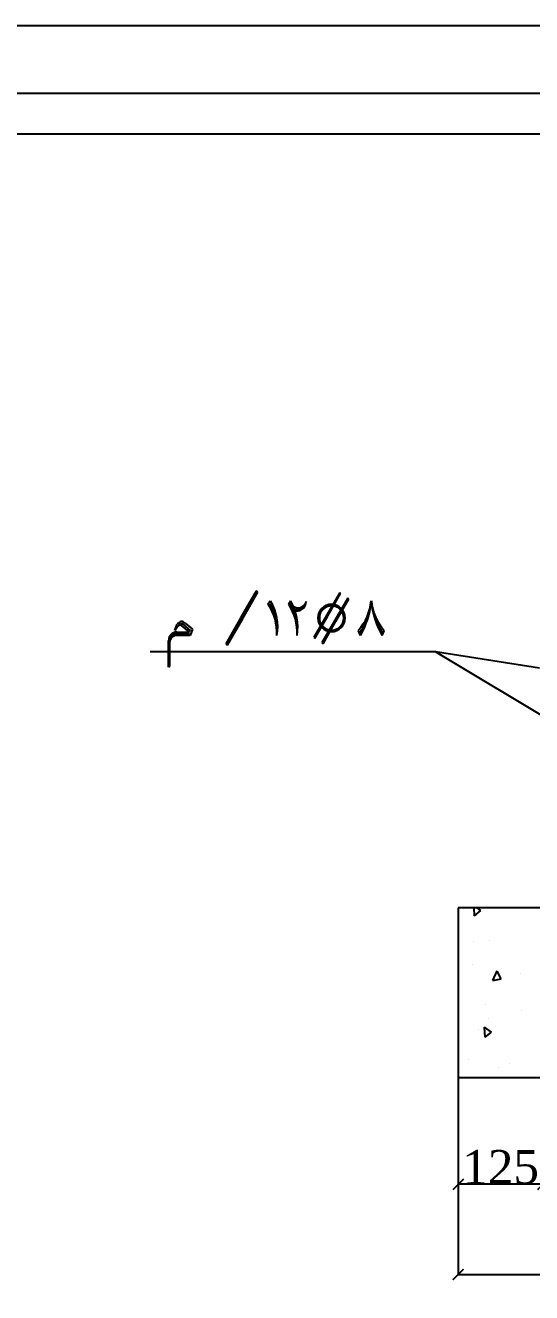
# Model space of a CAD drawing. Header units: millimetres. Extents: x -23396 to 106750, y 116 to 66281.
# Drawn here: x 22626 to 26361, y 56937 to 66281 of the extents above; entities that cross this region are included whole.
import ezdxf

# ---------------------------------------------------------------- set-up
doc = ezdxf.new("R2010")
doc.units = ezdxf.units.MM
doc.styles.add('Century Gothic$001H0', font='cent.shx')
doc.dimstyles.new('Copy of ISO-25', dxfattribs={"dimtxt": 250, "dimasz": 80, "dimexe": 1.25, "dimexo": 0.625, "dimtad": 1, "dimtxsty": 'Century Gothic$001H0', "dimblk": 'ARCHTICK', "dimcen": 2.5, "dimadec": 0, "dimazin": 0, "dimtfac": 1, "dimtmove": 0, "dimatfit": 3, "dimfxl": 1, "dimarcsym": 0})

# ---------------------------------------------------------------- blocks, each defined once
blk = doc.blocks.new('_ArchTick')
at = {"color": 0, "linetype": 'ByBlock', "const_width": 0.15}
blk.add_lwpolyline([(-0.5, -0.5), (0.5, 0.5)], dxfattribs=at)
blk = doc.blocks.new('*D56')
at = {"color": 0, "lineweight": -2, "transparency": 16777216}
for p, q in [((25819.2, 58523.4), (25819.2, 57069.7)), ((39319.3, 58523.4), (39319.3, 57069.7)), ((25819.2, 57071), (39319.3, 57071))]:
    blk.add_line(p, q, dxfattribs=at)
at = {"layer": 'Defpoints', "color": 0, "transparency": 16777216}
for p in [(25819.2, 58524), (39319.3, 58524), (39319.3, 57071)]:
    blk.add_point(p, dxfattribs=at)
at = {"color": 0, "lineweight": -2, "transparency": 16777216, "xscale": 80, "yscale": 80, "zscale": 80, "rotation": 180}
blk.add_blockref('_ArchTick', (25819.2, 57071), dxfattribs=at)
at = {"color": 0, "lineweight": -2, "transparency": 16777216, "xscale": 80, "yscale": 80, "zscale": 80}
blk.add_blockref('_ArchTick', (39319.3, 57071), dxfattribs=at)
at = {"color": 0, "transparency": 16777216, "insert": (32569.2, 57196.6), "char_height": 250, "attachment_point": 5, "style": 'Century Gothic$001H0'}
blk.add_mtext('2900', dxfattribs=at)
blk = doc.blocks.new('*D58')
at = {"color": 0, "lineweight": -2, "transparency": 16777216}
for p, q in [((26443.6, 59774.4), (26443.6, 57735.2)), ((25819.2, 59605.5), (25819.2, 57735.2)), ((26443.6, 57736.5), (25819.2, 57736.5))]:
    blk.add_line(p, q, dxfattribs=at)
at = {"layer": 'Defpoints', "color": 0, "transparency": 16777216}
for p in [(26443.6, 59775), (25819.2, 59606.1), (25819.2, 57736.5)]:
    blk.add_point(p, dxfattribs=at)
at = {"color": 0, "lineweight": -2, "transparency": 16777216, "xscale": 80, "yscale": 80, "zscale": 80, "rotation": 180}
blk.add_blockref('_ArchTick', (25819.2, 57736.5), dxfattribs=at)
at = {"color": 0, "lineweight": -2, "transparency": 16777216, "xscale": 80, "yscale": 80, "zscale": 80}
blk.add_blockref('_ArchTick', (26443.6, 57736.5), dxfattribs=at)
at = {"color": 0, "transparency": 16777216, "insert": (26131.4, 57862.1), "char_height": 250, "attachment_point": 5, "style": 'Century Gothic$001H0'}
blk.add_mtext('125', dxfattribs=at)

msp = doc.modelspace()

# ---------------------------------------------------------------- linework, layer by layer
at = {"color": 0}
for p, q in [((1011.055, 65481.328), (44008.845, 65481.328)), ((24329.052, 62109.628), (24216.852, 61914.928)), ((24229.552, 61908.578), (24341.752, 62103.278)), ((24341.752, 62103.278), (24329.052, 62109.628)), ((24945.002, 62096.928), (24849.752, 61931.828)), ((24856.102, 61927.628), (24951.352, 62092.728)), ((25004.252, 62058.828), (24909.002, 61893.728)), ((24917.452, 61887.378), (25012.702, 62052.478)), ((24951.352, 62092.728), (24945.002, 62096.928)), ((25012.702, 62052.478), (25004.252, 62058.828)), ((24432.752, 62035.578), (24415.802, 62010.178)), ((24580.902, 62035.578), (24566.102, 62010.178)), ((23727.902, 61819.678), (23746.952, 61866.228)), ((23757.552, 61866.228), (23770.252, 61872.578)), ((23770.252, 61872.578), (23782.952, 61870.478)), ((23782.952, 61870.478), (23844.302, 61817.528)), ((23804.102, 61872.578), (23859.152, 61828.128)), ((24216.852, 61914.928), (24104.652, 61720.178)), ((24117.352, 61713.828), (24229.552, 61908.578)), ((24849.752, 61931.828), (24754.502, 61768.878)), ((24760.852, 61762.528), (24856.102, 61927.628)), ((24909.002, 61893.728), (24813.752, 61728.628)), ((24822.202, 61722.278), (24917.452, 61887.378)), ((23708.852, 61785.778), (23691.902, 61762.528)), ((23732.152, 61796.378), (23708.852, 61785.778)), ((23749.052, 61851.428), (23727.902, 61819.678)), ((23835.852, 61796.378), (23732.152, 61796.378)), ((23842.202, 61783.678), (23736.352, 61783.678)), ((23742.702, 61806.978), (23835.852, 61806.978)), ((23835.852, 61806.978), (23778.702, 61855.628)), ((23859.152, 61828.128), (23842.202, 61783.678)), ((24754.502, 61768.878), (24760.852, 61762.528)), ((25097.402, 61783.678), (25082.552, 61817.528)), ((25270.952, 61817.528), (25256.152, 61783.678)), ((23681.352, 61548.728), (23681.352, 61745.578)), ((23689.802, 61730.778), (23689.802, 61555.078)), ((24104.652, 61720.178), (24117.352, 61713.828)), ((24813.752, 61728.628), (24822.202, 61722.278)), ((25651.752, 61662.828), (23547.802, 61662.828)), ((28210.802, 60124.228), (25651.752, 61662.828)), ((26418.202, 61542.378), (25651.952, 61663.028)), ((23689.802, 61555.078), (23681.352, 61548.728)), ((39319.252, 59774.978), (25819.152, 59774.978)), ((25819.152, 59774.978), (25819.152, 58524.028)), ((25939.802, 59715.678), (25935.602, 59774.978)), ((25939.802, 59715.678), (25986.402, 59755.928)), ((25986.402, 59753.778), (25958.852, 59774.978)), ((25929.252, 59529.428), (25929.252, 59529.428)), ((26052.002, 59531.528), (26052.002, 59531.528)), ((25920.752, 59360.078), (25920.752, 59360.078)), ((26075.302, 59239.428), (26104.902, 59309.278)), ((26075.302, 59239.428), (26134.552, 59252.128)), ((26134.552, 59250.028), (26107.052, 59307.178)), ((26278.502, 59288.128), (26278.502, 59288.128)), ((26022.352, 59063.778), (26022.352, 59063.778)), ((26286.952, 59015.078), (26286.952, 59015.078)), ((25965.202, 58875.378), (25965.202, 58875.378)), ((26018.152, 58820.328), (26011.802, 58894.428)), ((26064.702, 58858.428), (26011.802, 58894.428)), ((26043.552, 58960.028), (26043.552, 58960.028)), ((26096.452, 58898.678), (26096.452, 58898.678)), ((26018.152, 58820.328), (26064.702, 58858.428)), ((25893.252, 58653.128), (25893.252, 58653.128)), ((26115.502, 58598.078), (26115.502, 58598.078)), ((26193.802, 58629.828), (26193.802, 58629.828)), ((25819.152, 58524.028), (39319.252, 58524.028))]:
    msp.add_line(p, q, dxfattribs=at)
at = {"linetype": 'Continuous'}
for points in [[(211.055, 66281.328), (44808.845, 66281.328), (44808.845, 34681.977), (211.055, 34681.977)], [(711.055, 65781.328), (44308.845, 65781.328), (44308.845, 35181.977), (711.055, 35181.977)], [(1011.055, 65481.328), (44008.845, 65481.328), (44008.845, 35481.977), (1011.055, 35481.977)]]:
    msp.add_lwpolyline(points, close=True, dxfattribs=at)
at = {"color": 0}
for points in [[(24481.052, 61784.728), (24484.602, 61865.178), (24462.752, 61944.878), (24418.452, 62012.428)], [(24480.002, 61856.878), (24475.452, 61913.128), (24458.302, 61967.828), (24430.102, 62016.678)], [(24482.302, 61783.128), (24497.502, 61870.478), (24480.552, 61960.428), (24434.702, 62036.278)], [(24631.352, 61784.728), (24634.902, 61865.178), (24613.002, 61944.878), (24568.752, 62012.428)], [(24630.302, 61856.878), (24625.702, 61913.128), (24608.602, 61967.828), (24580.402, 62016.678)], [(24630.502, 61783.128), (24645.652, 61870.478), (24628.702, 61960.428), (24582.852, 62036.278)], [(24595.902, 62001.528), (24612.852, 61987.778), (24635.602, 61983.328), (24656.602, 61989.878)], [(24600.652, 61982.628), (24630.102, 61965.878), (24667.502, 61974.678), (24686.402, 62002.728)], [(24604.202, 61969.078), (24625.552, 61959.878), (24650.052, 61962.378), (24668.952, 61975.778)], [(24656.602, 61989.878), (24677.402, 61996.578), (24693.452, 62013.178), (24699.252, 62034.328)], [(24668.952, 61975.778), (24688.002, 61988.978), (24698.552, 62011.228), (24697.152, 62034.328)], [(24884.652, 62012.278), (24829.102, 62012.278), (24784.102, 61967.278), (24784.102, 61911.728)], [(24884.652, 62001.678), (24834.902, 62001.678), (24794.702, 61961.478), (24794.702, 61911.728)], [(24985.202, 61911.728), (24985.202, 61967.278), (24940.202, 62012.278), (24884.652, 62012.278)], [(24974.602, 61911.728), (24974.602, 61961.478), (24934.402, 62001.678), (24884.652, 62001.678)], [(25081.852, 61819.128), (25136.702, 61879.978), (25170.052, 61957.078), (25176.602, 62038.728)], [(25098.102, 61782.628), (25139.702, 61856.878), (25166.852, 61938.528), (25178.152, 62022.878)], [(25177.452, 62022.878), (25188.752, 61938.528), (25215.902, 61856.878), (25257.552, 61782.628)], [(25179.052, 62038.728), (25185.552, 61957.078), (25218.902, 61879.978), (25273.752, 61819.128)], [(23775.152, 61884.928), (23764.052, 61883.528), (23754.352, 61876.828), (23749.052, 61866.928)], [(23781.152, 61856.678), (23771.102, 61862.328), (23758.602, 61860.228), (23751.002, 61851.578)], [(23805.152, 61874.328), (23797.552, 61882.428), (23786.302, 61886.528), (23775.152, 61884.928)], [(24784.102, 61911.728), (24784.102, 61856.178), (24829.102, 61811.178), (24884.652, 61811.178)], [(24794.702, 61911.728), (24794.702, 61861.978), (24834.902, 61821.778), (24884.652, 61821.778)], [(24884.652, 61811.178), (24940.202, 61811.178), (24985.202, 61856.178), (24985.202, 61911.728)], [(24884.652, 61821.778), (24934.402, 61821.778), (24974.602, 61861.978), (24974.602, 61911.728)], [(25094.402, 61805.728), (25114.152, 61831.628), (25130.202, 61860.378), (25142.002, 61890.928)], [(25213.602, 61890.928), (25225.452, 61860.378), (25241.502, 61831.628), (25261.252, 61805.728)], [(23743.252, 61809.078), (23709.902, 61807.678), (23683.452, 61780.128), (23683.452, 61746.628)], [(23738.302, 61784.928), (23711.652, 61780.478), (23691.752, 61758.428), (23689.952, 61731.628)]]:
    msp.add_open_spline(points, degree=3, dxfattribs=at)

# ---------------------------------------------------------------- dimensions: what is measured, and where the dimension line sits
dim = msp.add_linear_dim(base=(25819.152, 57736.484), p1=(26443.602, 59774.978), p2=(25819.152, 59606.083), text='125', dimstyle='Copy of ISO-25', override={"dimtmove": 1})
dim.commit()
dim.dimension.update_dxf_attribs({"geometry": '*D58', "text_midpoint": (26131.377, 57862.109)})
dim = msp.add_linear_dim(base=(39319.252, 57070.975), p1=(25819.152, 58524.028), p2=(39319.252, 58524.028), text='2900', dimstyle='Copy of ISO-25')
dim.commit()
dim.dimension.update_dxf_attribs({"geometry": '*D56', "text_midpoint": (32569.202, 57196.6)})

doc.saveas('drawing.dxf')
